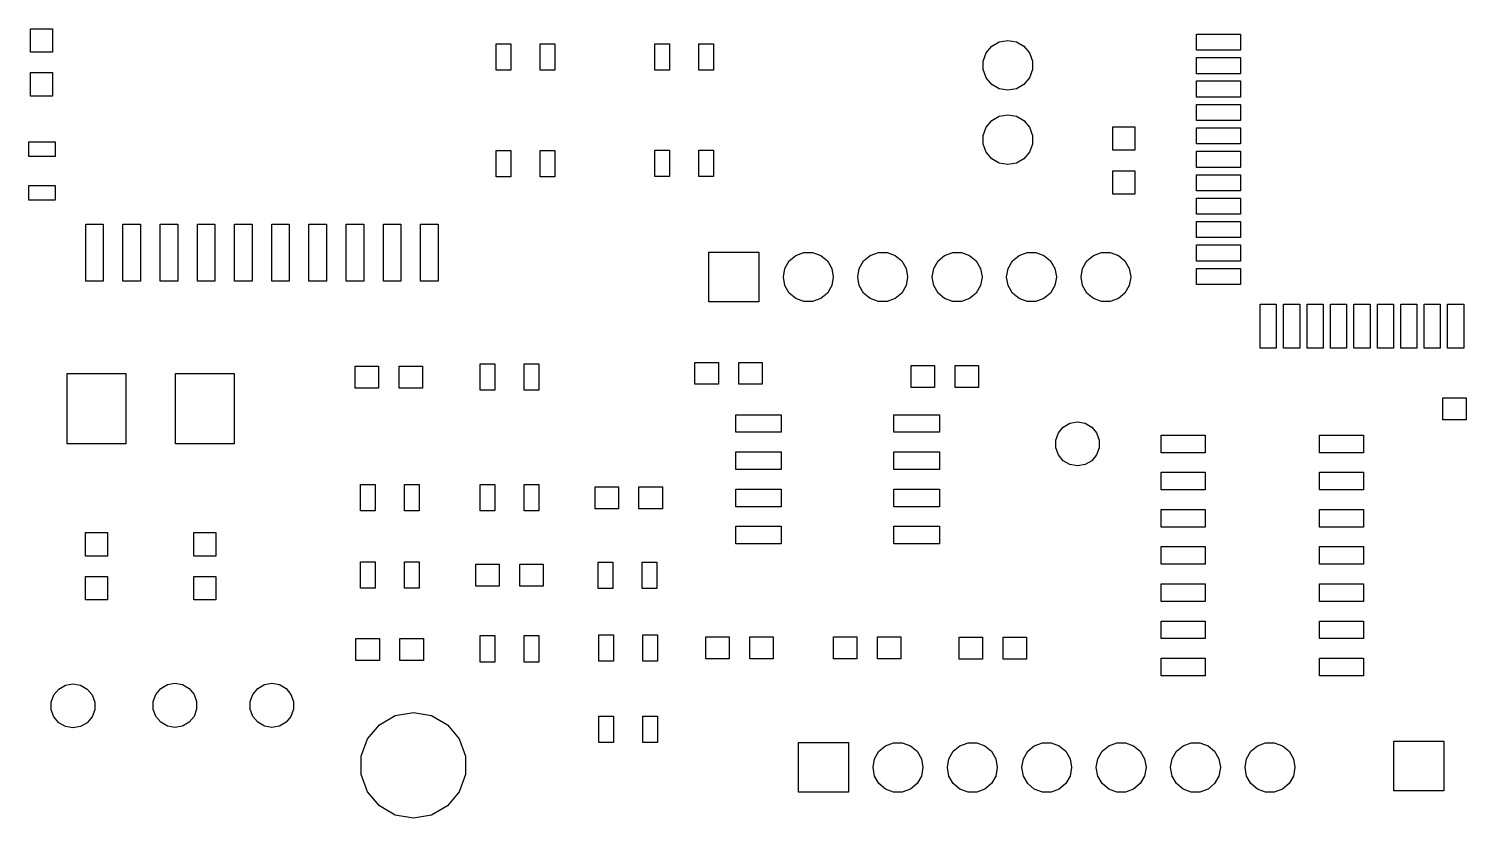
# Model space of a CAD drawing. Extents: x 91.5 to 189.2, y -112.8 to -61.
# Drawn here: x 91.75 to 140.82, y -112.83 to -85.86 of the extents above; entities that cross this region are included whole.
import ezdxf

# ---------------------------------------------------------------- set-up
doc = ezdxf.new("R2010")
doc.units = 0
doc.header["$MEASUREMENT"] = 0
doc.layers.add('BLACK', color=7, linetype='CONTINUOUS')

msp = doc.modelspace()

# ---------------------------------------------------------------- linework, layer by layer
at = {"layer": 'Black'}
for p, q in [((91.815, -86.66), (91.815, -85.86)), ((91.815, -85.86), (92.565, -85.86)), ((92.565, -85.86), (92.565, -86.66)), ((124.62, -86.4589), (124.876, -86.3113)), ((124.876, -86.3113), (125.167, -86.26)), ((125.167, -86.26), (125.173, -86.26)), ((125.173, -86.26), (125.464, -86.3113)), ((125.464, -86.3113), (125.72, -86.4589)), ((131.61, -86.595), (131.61, -86.045)), ((131.61, -86.045), (133.11, -86.045)), ((133.11, -86.045), (133.11, -86.595)), ((92.565, -86.66), (91.815, -86.66)), ((107.71, -87.28), (107.71, -86.38)), ((107.71, -86.38), (108.21, -86.38)), ((108.21, -86.38), (108.21, -87.28)), ((109.21, -87.28), (109.21, -86.38)), ((109.21, -86.38), (109.71, -86.38)), ((109.71, -86.38), (109.71, -87.28)), ((113.12, -87.28), (113.12, -86.38)), ((113.12, -86.38), (113.62, -86.38)), ((113.62, -86.38), (113.62, -87.28)), ((114.62, -87.28), (114.62, -86.38)), ((114.62, -86.38), (115.12, -86.38)), ((115.12, -86.38), (115.12, -87.28)), ((124.33, -86.9624), (124.431, -86.685)), ((124.431, -86.685), (124.62, -86.4589)), ((125.72, -86.4589), (125.909, -86.685)), ((125.909, -86.685), (126.01, -86.9624)), ((133.11, -86.595), (131.61, -86.595)), ((131.61, -87.395), (131.61, -86.845)), ((131.61, -86.845), (133.11, -86.845)), ((133.11, -86.845), (133.11, -87.395)), ((108.21, -87.28), (107.71, -87.28)), ((109.71, -87.28), (109.21, -87.28)), ((113.62, -87.28), (113.12, -87.28)), ((115.12, -87.28), (114.62, -87.28)), ((124.33, -87.2576), (124.33, -86.9624)), ((124.431, -87.535), (124.33, -87.2576)), ((126.01, -87.2576), (125.909, -87.535)), ((126.01, -86.9624), (126.01, -87.2576)), ((91.815, -88.16), (91.815, -87.36)), ((91.815, -87.36), (92.565, -87.36)), ((92.565, -87.36), (92.565, -88.16)), ((124.62, -87.7611), (124.431, -87.535)), ((124.876, -87.9087), (124.62, -87.7611)), ((125.72, -87.7611), (125.464, -87.9087)), ((125.909, -87.535), (125.72, -87.7611)), ((133.11, -87.395), (131.61, -87.395)), ((131.61, -88.195), (131.61, -87.645)), ((131.61, -87.645), (133.11, -87.645)), ((133.11, -87.645), (133.11, -88.195)), ((92.565, -88.16), (91.815, -88.16)), ((125.167, -87.96), (124.876, -87.9087)), ((125.173, -87.96), (125.167, -87.96)), ((125.464, -87.9087), (125.173, -87.96)), ((133.11, -88.195), (131.61, -88.195)), ((124.876, -88.8513), (125.167, -88.8)), ((125.167, -88.8), (125.173, -88.8)), ((125.173, -88.8), (125.464, -88.8513)), ((131.61, -88.995), (131.61, -88.445)), ((131.61, -88.445), (133.11, -88.445)), ((133.11, -88.445), (133.11, -88.995)), ((124.33, -89.5024), (124.431, -89.225)), ((124.431, -89.225), (124.62, -88.9989)), ((124.62, -88.9989), (124.876, -88.8513)), ((125.464, -88.8513), (125.72, -88.9989)), ((125.72, -88.9989), (125.909, -89.225)), ((125.909, -89.225), (126.01, -89.5024)), ((128.755, -90.01), (128.755, -89.21)), ((128.755, -89.21), (129.505, -89.21)), ((129.505, -89.21), (129.505, -90.01)), ((133.11, -88.995), (131.61, -88.995)), ((131.61, -89.795), (131.61, -89.245)), ((131.61, -89.245), (133.11, -89.245)), ((133.11, -89.245), (133.11, -89.795)), ((91.75, -90.22), (91.75, -89.72)), ((91.75, -89.72), (92.65, -89.72)), ((92.65, -89.72), (92.65, -90.22)), ((124.33, -89.7976), (124.33, -89.5024)), ((124.431, -90.075), (124.33, -89.7976)), ((126.01, -89.7976), (125.909, -90.075)), ((126.01, -89.5024), (126.01, -89.7976)), ((133.11, -89.795), (131.61, -89.795)), ((92.65, -90.22), (91.75, -90.22)), ((107.71, -90.92), (107.71, -90.02)), ((107.71, -90.02), (108.21, -90.02)), ((108.21, -90.02), (108.21, -90.92)), ((109.21, -90.92), (109.21, -90.02)), ((109.21, -90.02), (109.71, -90.02)), ((109.71, -90.02), (109.71, -90.92)), ((113.12, -90.91), (113.12, -90.01)), ((113.12, -90.01), (113.62, -90.01)), ((113.62, -90.01), (113.62, -90.91)), ((114.62, -90.91), (114.62, -90.01)), ((114.62, -90.01), (115.12, -90.01)), ((115.12, -90.01), (115.12, -90.91)), ((124.62, -90.3011), (124.431, -90.075)), ((125.909, -90.075), (125.72, -90.3011)), ((129.505, -90.01), (128.755, -90.01)), ((131.61, -90.595), (131.61, -90.045)), ((131.61, -90.045), (133.11, -90.045)), ((133.11, -90.045), (133.11, -90.595)), ((124.876, -90.4487), (124.62, -90.3011)), ((125.167, -90.5), (124.876, -90.4487)), ((125.173, -90.5), (125.167, -90.5)), ((125.464, -90.4487), (125.173, -90.5)), ((125.72, -90.3011), (125.464, -90.4487)), ((128.755, -91.51), (128.755, -90.71)), ((128.755, -90.71), (129.505, -90.71)), ((129.505, -90.71), (129.505, -91.51)), ((133.11, -90.595), (131.61, -90.595)), ((91.75, -91.72), (91.75, -91.22)), ((91.75, -91.22), (92.65, -91.22)), ((92.65, -91.22), (92.65, -91.72)), ((108.21, -90.92), (107.71, -90.92)), ((109.71, -90.92), (109.21, -90.92)), ((113.62, -90.91), (113.12, -90.91)), ((115.12, -90.91), (114.62, -90.91)), ((131.61, -91.395), (131.61, -90.845)), ((131.61, -90.845), (133.11, -90.845)), ((133.11, -90.845), (133.11, -91.395)), ((92.65, -91.72), (91.75, -91.72)), ((129.505, -91.51), (128.755, -91.51)), ((133.11, -91.395), (131.61, -91.395)), ((131.61, -92.195), (131.61, -91.645)), ((131.61, -91.645), (133.11, -91.645)), ((133.11, -91.645), (133.11, -92.195)), ((133.11, -92.195), (131.61, -92.195)), ((93.695, -94.485), (93.695, -92.535)), ((93.695, -92.535), (94.295, -92.535)), ((94.295, -92.535), (94.295, -94.485)), ((94.965, -94.485), (94.965, -92.535)), ((94.965, -92.535), (95.565, -92.535)), ((95.565, -92.535), (95.565, -94.485)), ((96.235, -94.485), (96.235, -92.535)), ((96.235, -92.535), (96.835, -92.535)), ((96.835, -92.535), (96.835, -94.485)), ((97.505, -94.485), (97.505, -92.535)), ((97.505, -92.535), (98.105, -92.535)), ((98.105, -92.535), (98.105, -94.485)), ((98.775, -94.485), (98.775, -92.535)), ((98.775, -92.535), (99.375, -92.535)), ((99.375, -92.535), (99.375, -94.485)), ((100.045, -94.485), (100.045, -92.535)), ((100.045, -92.535), (100.645, -92.535)), ((100.645, -92.535), (100.645, -94.485)), ((101.315, -94.485), (101.315, -92.535)), ((101.315, -92.535), (101.915, -92.535)), ((101.915, -92.535), (101.915, -94.485)), ((102.585, -94.485), (102.585, -92.535)), ((102.585, -92.535), (103.185, -92.535)), ((103.185, -92.535), (103.185, -94.485)), ((103.855, -94.485), (103.855, -92.535)), ((103.855, -92.535), (104.455, -92.535)), ((104.455, -92.535), (104.455, -94.485)), ((105.125, -94.485), (105.125, -92.535)), ((105.125, -92.535), (105.725, -92.535)), ((105.725, -92.535), (105.725, -94.485)), ((131.61, -92.995), (131.61, -92.445)), ((131.61, -92.445), (133.11, -92.445)), ((133.11, -92.445), (133.11, -92.995)), ((133.11, -92.995), (131.61, -92.995)), ((114.97, -95.19), (114.97, -93.49)), ((114.97, -93.49), (116.67, -93.49)), ((116.67, -93.49), (116.67, -95.19)), ((117.709, -93.7904), (117.935, -93.6006)), ((117.935, -93.6006), (118.212, -93.4997)), ((118.212, -93.4997), (118.508, -93.4997)), ((118.508, -93.4997), (118.785, -93.6006)), ((118.785, -93.6006), (119.011, -93.7904)), ((120.249, -93.7904), (120.475, -93.6006)), ((120.475, -93.6006), (120.752, -93.4997)), ((120.752, -93.4997), (121.048, -93.4997)), ((121.048, -93.4997), (121.325, -93.6006)), ((121.325, -93.6006), (121.551, -93.7904)), ((122.789, -93.7904), (123.015, -93.6006)), ((123.015, -93.6006), (123.292, -93.4997)), ((123.292, -93.4997), (123.588, -93.4997)), ((123.588, -93.4997), (123.865, -93.6006)), ((123.865, -93.6006), (124.091, -93.7904)), ((125.329, -93.7904), (125.555, -93.6006)), ((125.555, -93.6006), (125.832, -93.4997)), ((125.832, -93.4997), (126.128, -93.4997)), ((126.128, -93.4997), (126.405, -93.6006)), ((126.405, -93.6006), (126.631, -93.7904)), ((127.869, -93.7904), (128.095, -93.6006)), ((128.095, -93.6006), (128.372, -93.4997)), ((128.372, -93.4997), (128.668, -93.4997)), ((128.668, -93.4997), (128.945, -93.6006)), ((128.945, -93.6006), (129.171, -93.7904)), ((131.61, -93.795), (131.61, -93.245)), ((131.61, -93.245), (133.11, -93.245)), ((133.11, -93.245), (133.11, -93.795)), ((117.51, -94.3368), (117.561, -94.046)), ((117.561, -94.046), (117.709, -93.7904)), ((119.011, -93.7904), (119.159, -94.046)), ((119.159, -94.046), (119.21, -94.3368)), ((120.05, -94.3368), (120.101, -94.046)), ((120.101, -94.046), (120.249, -93.7904)), ((121.551, -93.7904), (121.699, -94.046)), ((121.699, -94.046), (121.75, -94.3368)), ((122.59, -94.3368), (122.641, -94.046)), ((122.641, -94.046), (122.789, -93.7904)), ((124.091, -93.7904), (124.239, -94.046)), ((124.239, -94.046), (124.29, -94.3368)), ((125.13, -94.3368), (125.181, -94.046)), ((125.181, -94.046), (125.329, -93.7904)), ((126.631, -93.7904), (126.779, -94.046)), ((126.779, -94.046), (126.83, -94.3368)), ((127.67, -94.3368), (127.721, -94.046)), ((127.721, -94.046), (127.869, -93.7904)), ((129.171, -93.7904), (129.319, -94.046)), ((129.319, -94.046), (129.37, -94.3368)), ((133.11, -93.795), (131.61, -93.795)), ((131.61, -94.595), (131.61, -94.045)), ((131.61, -94.045), (133.11, -94.045)), ((133.11, -94.045), (133.11, -94.595)), ((94.295, -94.485), (93.695, -94.485)), ((95.565, -94.485), (94.965, -94.485)), ((96.835, -94.485), (96.235, -94.485)), ((98.105, -94.485), (97.505, -94.485)), ((99.375, -94.485), (98.775, -94.485)), ((100.645, -94.485), (100.045, -94.485)), ((101.915, -94.485), (101.315, -94.485)), ((103.185, -94.485), (102.585, -94.485)), ((104.455, -94.485), (103.855, -94.485)), ((105.725, -94.485), (105.125, -94.485)), ((117.51, -94.3432), (117.51, -94.3368)), ((117.561, -94.634), (117.51, -94.3432)), ((117.709, -94.8896), (117.561, -94.634)), ((119.159, -94.634), (119.011, -94.8896)), ((119.21, -94.3432), (119.159, -94.634)), ((119.21, -94.3368), (119.21, -94.3432)), ((120.05, -94.3432), (120.05, -94.3368)), ((120.101, -94.634), (120.05, -94.3432)), ((120.249, -94.8896), (120.101, -94.634)), ((121.699, -94.634), (121.551, -94.8896)), ((121.75, -94.3432), (121.699, -94.634)), ((121.75, -94.3368), (121.75, -94.3432)), ((122.59, -94.3432), (122.59, -94.3368)), ((122.641, -94.634), (122.59, -94.3432)), ((122.789, -94.8896), (122.641, -94.634)), ((124.239, -94.634), (124.091, -94.8896)), ((124.29, -94.3432), (124.239, -94.634)), ((124.29, -94.3368), (124.29, -94.3432)), ((125.13, -94.3432), (125.13, -94.3368)), ((125.181, -94.634), (125.13, -94.3432)), ((125.329, -94.8896), (125.181, -94.634)), ((126.779, -94.634), (126.631, -94.8896)), ((126.83, -94.3432), (126.779, -94.634)), ((126.83, -94.3368), (126.83, -94.3432)), ((127.67, -94.3432), (127.67, -94.3368)), ((127.721, -94.634), (127.67, -94.3432)), ((127.869, -94.8896), (127.721, -94.634)), ((129.319, -94.634), (129.171, -94.8896)), ((129.37, -94.3432), (129.319, -94.634)), ((129.37, -94.3368), (129.37, -94.3432)), ((133.11, -94.595), (131.61, -94.595)), ((116.67, -95.19), (114.97, -95.19)), ((117.935, -95.0794), (117.709, -94.8896)), ((118.212, -95.1803), (117.935, -95.0794)), ((118.508, -95.1803), (118.212, -95.1803)), ((118.785, -95.0794), (118.508, -95.1803)), ((119.011, -94.8896), (118.785, -95.0794)), ((120.475, -95.0794), (120.249, -94.8896)), ((120.752, -95.1803), (120.475, -95.0794)), ((121.048, -95.1803), (120.752, -95.1803)), ((121.325, -95.0794), (121.048, -95.1803)), ((121.551, -94.8896), (121.325, -95.0794)), ((123.015, -95.0794), (122.789, -94.8896)), ((123.292, -95.1803), (123.015, -95.0794)), ((123.588, -95.1803), (123.292, -95.1803)), ((123.865, -95.0794), (123.588, -95.1803)), ((124.091, -94.8896), (123.865, -95.0794)), ((125.555, -95.0794), (125.329, -94.8896)), ((125.832, -95.1803), (125.555, -95.0794)), ((126.128, -95.1803), (125.832, -95.1803)), ((126.405, -95.0794), (126.128, -95.1803)), ((126.631, -94.8896), (126.405, -95.0794)), ((128.095, -95.0794), (127.869, -94.8896)), ((128.372, -95.1803), (128.095, -95.0794)), ((128.668, -95.1803), (128.372, -95.1803)), ((128.945, -95.0794), (128.668, -95.1803)), ((129.171, -94.8896), (128.945, -95.0794)), ((133.785, -96.77), (133.785, -95.27)), ((133.785, -95.27), (134.335, -95.27)), ((134.335, -95.27), (134.335, -96.77)), ((134.585, -96.77), (134.585, -95.27)), ((134.585, -95.27), (135.135, -95.27)), ((135.135, -95.27), (135.135, -96.77)), ((135.385, -96.77), (135.385, -95.27)), ((135.385, -95.27), (135.935, -95.27)), ((135.935, -95.27), (135.935, -96.77)), ((136.185, -96.77), (136.185, -95.27)), ((136.185, -95.27), (136.735, -95.27)), ((136.735, -95.27), (136.735, -96.77)), ((136.985, -96.77), (136.985, -95.27)), ((136.985, -95.27), (137.535, -95.27)), ((137.535, -95.27), (137.535, -96.77)), ((137.785, -96.77), (137.785, -95.27)), ((137.785, -95.27), (138.335, -95.27)), ((138.335, -95.27), (138.335, -96.77)), ((138.585, -96.77), (138.585, -95.27)), ((138.585, -95.27), (139.135, -95.27)), ((139.135, -95.27), (139.135, -96.77)), ((139.385, -96.77), (139.385, -95.27)), ((139.385, -95.27), (139.935, -95.27)), ((139.935, -95.27), (139.935, -96.77)), ((140.185, -96.77), (140.185, -95.27)), ((140.185, -95.27), (140.735, -95.27)), ((140.735, -95.27), (140.735, -96.77)), ((134.335, -96.77), (133.785, -96.77)), ((135.135, -96.77), (134.585, -96.77)), ((135.935, -96.77), (135.385, -96.77)), ((136.735, -96.77), (136.185, -96.77)), ((137.535, -96.77), (136.985, -96.77)), ((138.335, -96.77), (137.785, -96.77)), ((139.135, -96.77), (138.585, -96.77)), ((139.935, -96.77), (139.385, -96.77)), ((140.735, -96.77), (140.185, -96.77)), ((93.06, -100.04), (93.06, -97.64)), ((93.06, -97.64), (95.06, -97.64)), ((95.06, -97.64), (95.06, -100.04)), ((96.76, -100.04), (96.76, -97.64)), ((96.76, -97.64), (98.76, -97.64)), ((98.76, -97.64), (98.76, -100.04)), ((102.89, -98.135), (102.89, -97.385)), ((102.89, -97.385), (103.69, -97.385)), ((103.69, -97.385), (103.69, -98.135)), ((104.39, -98.135), (104.39, -97.385)), ((104.39, -97.385), (105.19, -97.385)), ((105.19, -97.385), (105.19, -98.135)), ((107.16, -98.21), (107.16, -97.31)), ((107.16, -97.31), (107.66, -97.31)), ((107.66, -97.31), (107.66, -98.21)), ((108.66, -98.21), (108.66, -97.31)), ((108.66, -97.31), (109.16, -97.31)), ((109.16, -97.31), (109.16, -98.21)), ((114.49, -98.005), (114.49, -97.255)), ((114.49, -97.255), (115.29, -97.255)), ((115.29, -97.255), (115.29, -98.005)), ((115.99, -98.005), (115.99, -97.255)), ((115.99, -97.255), (116.79, -97.255)), ((116.79, -97.255), (116.79, -98.005)), ((121.87, -98.115), (121.87, -97.365)), ((121.87, -97.365), (122.67, -97.365)), ((122.67, -97.365), (122.67, -98.115)), ((123.37, -98.115), (123.37, -97.365)), ((123.37, -97.365), (124.17, -97.365)), ((124.17, -97.365), (124.17, -98.115)), ((103.69, -98.135), (102.89, -98.135)), ((105.19, -98.135), (104.39, -98.135)), ((115.29, -98.005), (114.49, -98.005)), ((116.79, -98.005), (115.99, -98.005)), ((122.67, -98.115), (121.87, -98.115)), ((124.17, -98.115), (123.37, -98.115)), ((107.66, -98.21), (107.16, -98.21)), ((109.16, -98.21), (108.66, -98.21)), ((140.02, -99.215), (140.02, -98.465)), ((140.02, -98.465), (140.82, -98.465)), ((140.82, -98.465), (140.82, -99.215)), ((115.885, -99.645), (115.885, -99.045)), ((115.885, -99.045), (117.435, -99.045)), ((117.435, -99.045), (117.435, -99.645)), ((121.285, -99.645), (121.285, -99.045)), ((121.285, -99.045), (122.835, -99.045)), ((122.835, -99.045), (122.835, -99.645)), ((126.898, -99.6636), (127.066, -99.4633)), ((127.066, -99.4633), (127.293, -99.3325)), ((127.293, -99.3325), (127.55, -99.2871)), ((127.55, -99.2871), (127.807, -99.3325)), ((127.807, -99.3325), (128.034, -99.4633)), ((128.034, -99.4633), (128.202, -99.6636)), ((140.82, -99.215), (140.02, -99.215)), ((95.06, -100.04), (93.06, -100.04)), ((98.76, -100.04), (96.76, -100.04)), ((117.435, -99.645), (115.885, -99.645)), ((122.835, -99.645), (121.285, -99.645)), ((126.809, -99.9093), (126.898, -99.6636)), ((126.809, -100.171), (126.809, -99.9093)), ((128.202, -99.6636), (128.291, -99.9093)), ((128.291, -99.9093), (128.291, -100.171)), ((130.41, -100.34), (130.41, -99.74)), ((130.41, -99.74), (131.91, -99.74)), ((131.91, -99.74), (131.91, -100.34)), ((135.81, -100.34), (135.81, -99.74)), ((135.81, -99.74), (137.31, -99.74)), ((137.31, -99.74), (137.31, -100.34)), ((115.885, -100.915), (115.885, -100.315)), ((115.885, -100.315), (117.435, -100.315)), ((117.435, -100.315), (117.435, -100.915)), ((121.285, -100.915), (121.285, -100.315)), ((121.285, -100.315), (122.835, -100.315)), ((122.835, -100.315), (122.835, -100.915)), ((126.898, -100.416), (126.809, -100.171)), ((127.066, -100.617), (126.898, -100.416)), ((128.202, -100.416), (128.034, -100.617)), ((128.291, -100.171), (128.202, -100.416)), ((131.91, -100.34), (130.41, -100.34)), ((137.31, -100.34), (135.81, -100.34)), ((117.435, -100.915), (115.885, -100.915)), ((122.835, -100.915), (121.285, -100.915)), ((127.293, -100.747), (127.066, -100.617)), ((127.55, -100.793), (127.293, -100.747)), ((127.807, -100.747), (127.55, -100.793)), ((128.034, -100.617), (127.807, -100.747)), ((130.41, -101.61), (130.41, -101.01)), ((130.41, -101.01), (131.91, -101.01)), ((131.91, -101.01), (131.91, -101.61)), ((135.81, -101.61), (135.81, -101.01)), ((135.81, -101.01), (137.31, -101.01)), ((137.31, -101.01), (137.31, -101.61)), ((103.08, -102.33), (103.08, -101.43)), ((103.08, -101.43), (103.58, -101.43)), ((103.58, -101.43), (103.58, -102.33)), ((104.58, -102.33), (104.58, -101.43)), ((104.58, -101.43), (105.08, -101.43)), ((105.08, -101.43), (105.08, -102.33)), ((107.16, -102.33), (107.16, -101.43)), ((107.16, -101.43), (107.66, -101.43)), ((107.66, -101.43), (107.66, -102.33)), ((108.66, -102.33), (108.66, -101.43)), ((108.66, -101.43), (109.16, -101.43)), ((109.16, -101.43), (109.16, -102.33)), ((111.08, -102.255), (111.08, -101.505)), ((111.08, -101.505), (111.88, -101.505)), ((111.88, -101.505), (111.88, -102.255)), ((112.58, -102.255), (112.58, -101.505)), ((112.58, -101.505), (113.38, -101.505)), ((113.38, -101.505), (113.38, -102.255)), ((115.885, -102.185), (115.885, -101.585)), ((115.885, -101.585), (117.435, -101.585)), ((117.435, -101.585), (117.435, -102.185)), ((121.285, -102.185), (121.285, -101.585)), ((121.285, -101.585), (122.835, -101.585)), ((122.835, -101.585), (122.835, -102.185)), ((131.91, -101.61), (130.41, -101.61)), ((137.31, -101.61), (135.81, -101.61)), ((103.58, -102.33), (103.08, -102.33)), ((105.08, -102.33), (104.58, -102.33)), ((107.66, -102.33), (107.16, -102.33)), ((109.16, -102.33), (108.66, -102.33)), ((111.88, -102.255), (111.08, -102.255)), ((113.38, -102.255), (112.58, -102.255)), ((117.435, -102.185), (115.885, -102.185)), ((122.835, -102.185), (121.285, -102.185)), ((130.41, -102.88), (130.41, -102.28)), ((130.41, -102.28), (131.91, -102.28)), ((131.91, -102.28), (131.91, -102.88)), ((135.81, -102.88), (135.81, -102.28)), ((135.81, -102.28), (137.31, -102.28)), ((137.31, -102.28), (137.31, -102.88)), ((115.885, -103.455), (115.885, -102.855)), ((115.885, -102.855), (117.435, -102.855)), ((117.435, -102.855), (117.435, -103.455)), ((121.285, -103.455), (121.285, -102.855)), ((121.285, -102.855), (122.835, -102.855)), ((122.835, -102.855), (122.835, -103.455)), ((131.91, -102.88), (130.41, -102.88)), ((137.31, -102.88), (135.81, -102.88)), ((93.685, -103.87), (93.685, -103.07)), ((93.685, -103.07), (94.435, -103.07)), ((94.435, -103.07), (94.435, -103.87)), ((97.385, -103.87), (97.385, -103.07)), ((97.385, -103.07), (98.135, -103.07)), ((98.135, -103.07), (98.135, -103.87)), ((117.435, -103.455), (115.885, -103.455)), ((122.835, -103.455), (121.285, -103.455)), ((94.435, -103.87), (93.685, -103.87)), ((98.135, -103.87), (97.385, -103.87)), ((130.41, -104.15), (130.41, -103.55)), ((130.41, -103.55), (131.91, -103.55)), ((131.91, -103.55), (131.91, -104.15)), ((135.81, -104.15), (135.81, -103.55)), ((135.81, -103.55), (137.31, -103.55)), ((137.31, -103.55), (137.31, -104.15)), ((103.08, -104.97), (103.08, -104.07)), ((103.08, -104.07), (103.58, -104.07)), ((103.58, -104.07), (103.58, -104.97)), ((104.58, -104.97), (104.58, -104.07)), ((104.58, -104.07), (105.08, -104.07)), ((105.08, -104.07), (105.08, -104.97)), ((107.01, -104.895), (107.01, -104.145)), ((107.01, -104.145), (107.81, -104.145)), ((107.81, -104.145), (107.81, -104.895)), ((108.51, -104.895), (108.51, -104.145)), ((108.51, -104.145), (109.31, -104.145)), ((109.31, -104.145), (109.31, -104.895)), ((111.19, -104.98), (111.19, -104.08)), ((111.19, -104.08), (111.69, -104.08)), ((111.69, -104.08), (111.69, -104.98)), ((112.69, -104.98), (112.69, -104.08)), ((112.69, -104.08), (113.19, -104.08)), ((113.19, -104.08), (113.19, -104.98)), ((131.91, -104.15), (130.41, -104.15)), ((137.31, -104.15), (135.81, -104.15)), ((93.685, -105.37), (93.685, -104.57)), ((93.685, -104.57), (94.435, -104.57)), ((94.435, -104.57), (94.435, -105.37)), ((97.385, -105.37), (97.385, -104.57)), ((97.385, -104.57), (98.135, -104.57)), ((98.135, -104.57), (98.135, -105.37)), ((103.58, -104.97), (103.08, -104.97)), ((105.08, -104.97), (104.58, -104.97)), ((107.81, -104.895), (107.01, -104.895)), ((109.31, -104.895), (108.51, -104.895)), ((111.69, -104.98), (111.19, -104.98)), ((113.19, -104.98), (112.69, -104.98)), ((130.41, -105.42), (130.41, -104.82)), ((130.41, -104.82), (131.91, -104.82)), ((131.91, -104.82), (131.91, -105.42)), ((135.81, -105.42), (135.81, -104.82)), ((135.81, -104.82), (137.31, -104.82)), ((137.31, -104.82), (137.31, -105.42)), ((94.435, -105.37), (93.685, -105.37)), ((98.135, -105.37), (97.385, -105.37)), ((131.91, -105.42), (130.41, -105.42)), ((137.31, -105.42), (135.81, -105.42)), ((130.41, -106.69), (130.41, -106.09)), ((130.41, -106.09), (131.91, -106.09)), ((131.91, -106.09), (131.91, -106.69)), ((135.81, -106.69), (135.81, -106.09)), ((135.81, -106.09), (137.31, -106.09)), ((137.31, -106.09), (137.31, -106.69)), ((102.92, -107.435), (102.92, -106.685)), ((102.92, -106.685), (103.72, -106.685)), ((103.72, -106.685), (103.72, -107.435)), ((104.42, -107.435), (104.42, -106.685)), ((104.42, -106.685), (105.22, -106.685)), ((105.22, -106.685), (105.22, -107.435)), ((107.16, -107.49), (107.16, -106.59)), ((107.16, -106.59), (107.66, -106.59)), ((107.66, -106.59), (107.66, -107.49)), ((108.66, -107.49), (108.66, -106.59)), ((108.66, -106.59), (109.16, -106.59)), ((109.16, -106.59), (109.16, -107.49)), ((111.21, -107.46), (111.21, -106.56)), ((111.21, -106.56), (111.71, -106.56)), ((111.71, -106.56), (111.71, -107.46)), ((112.71, -107.46), (112.71, -106.56)), ((112.71, -106.56), (113.21, -106.56)), ((113.21, -106.56), (113.21, -107.46)), ((114.86, -107.385), (114.86, -106.635)), ((114.86, -106.635), (115.66, -106.635)), ((115.66, -106.635), (115.66, -107.385)), ((116.36, -107.385), (116.36, -106.635)), ((116.36, -106.635), (117.16, -106.635)), ((117.16, -106.635), (117.16, -107.385)), ((119.22, -107.385), (119.22, -106.635)), ((119.22, -106.635), (120.02, -106.635)), ((120.02, -106.635), (120.02, -107.385)), ((120.72, -107.385), (120.72, -106.635)), ((120.72, -106.635), (121.52, -106.635)), ((121.52, -106.635), (121.52, -107.385)), ((123.51, -107.395), (123.51, -106.645)), ((123.51, -106.645), (124.31, -106.645)), ((124.31, -106.645), (124.31, -107.395)), ((125.01, -107.395), (125.01, -106.645)), ((125.01, -106.645), (125.81, -106.645)), ((125.81, -106.645), (125.81, -107.395)), ((131.91, -106.69), (130.41, -106.69)), ((137.31, -106.69), (135.81, -106.69)), ((103.72, -107.435), (102.92, -107.435)), ((105.22, -107.435), (104.42, -107.435)), ((111.71, -107.46), (111.21, -107.46)), ((113.21, -107.46), (112.71, -107.46)), ((115.66, -107.385), (114.86, -107.385)), ((117.16, -107.385), (116.36, -107.385)), ((120.02, -107.385), (119.22, -107.385)), ((121.52, -107.385), (120.72, -107.385)), ((124.31, -107.395), (123.51, -107.395)), ((125.81, -107.395), (125.01, -107.395)), ((130.41, -107.96), (130.41, -107.36)), ((130.41, -107.36), (131.91, -107.36)), ((131.91, -107.36), (131.91, -107.96)), ((135.81, -107.96), (135.81, -107.36)), ((135.81, -107.36), (137.31, -107.36)), ((137.31, -107.36), (137.31, -107.96)), ((107.66, -107.49), (107.16, -107.49)), ((109.16, -107.49), (108.66, -107.49)), ((92.608, -108.614), (92.7761, -108.413)), ((92.7761, -108.413), (93.0025, -108.283)), ((93.0025, -108.283), (93.26, -108.237)), ((93.26, -108.237), (93.5175, -108.283)), ((93.5175, -108.283), (93.7439, -108.413)), ((93.7439, -108.413), (93.912, -108.614)), ((96.088, -108.594), (96.2561, -108.393)), ((96.2561, -108.393), (96.4825, -108.263)), ((96.4825, -108.263), (96.74, -108.217)), ((96.74, -108.217), (96.9975, -108.263)), ((96.9975, -108.263), (97.2239, -108.393)), ((97.2239, -108.393), (97.392, -108.594)), ((99.398, -108.594), (99.5661, -108.393)), ((99.5661, -108.393), (99.7925, -108.263)), ((99.7925, -108.263), (100.05, -108.217)), ((100.05, -108.217), (100.307, -108.263)), ((100.307, -108.263), (100.534, -108.393)), ((100.534, -108.393), (100.702, -108.594)), ((131.91, -107.96), (130.41, -107.96)), ((137.31, -107.96), (135.81, -107.96)), ((92.5186, -108.859), (92.608, -108.614)), ((92.5186, -109.121), (92.5186, -108.859)), ((93.912, -108.614), (94.0014, -108.859)), ((94.0014, -108.859), (94.0014, -109.121)), ((95.9986, -108.839), (96.088, -108.594)), ((95.9986, -109.101), (95.9986, -108.839)), ((97.392, -108.594), (97.4814, -108.839)), ((97.4814, -108.839), (97.4814, -109.101)), ((99.3086, -108.839), (99.398, -108.594)), ((99.3086, -109.101), (99.3086, -108.839)), ((100.702, -108.594), (100.791, -108.839)), ((100.791, -108.839), (100.791, -109.101)), ((92.608, -109.366), (92.5186, -109.121)), ((92.7761, -109.567), (92.608, -109.366)), ((93.912, -109.366), (93.7439, -109.567)), ((94.0014, -109.121), (93.912, -109.366)), ((96.088, -109.346), (95.9986, -109.101)), ((96.2561, -109.547), (96.088, -109.346)), ((97.392, -109.346), (97.2239, -109.547)), ((97.4814, -109.101), (97.392, -109.346)), ((99.398, -109.346), (99.3086, -109.101)), ((99.5661, -109.547), (99.398, -109.346)), ((100.702, -109.346), (100.534, -109.547)), ((100.791, -109.101), (100.702, -109.346)), ((103.719, -109.636), (104.262, -109.322)), ((104.262, -109.322), (104.88, -109.213)), ((104.88, -109.213), (105.498, -109.322)), ((105.498, -109.322), (106.041, -109.636)), ((111.21, -110.24), (111.21, -109.34)), ((111.21, -109.34), (111.71, -109.34)), ((111.71, -109.34), (111.71, -110.24)), ((112.71, -110.24), (112.71, -109.34)), ((112.71, -109.34), (113.21, -109.34)), ((113.21, -109.34), (113.21, -110.24)), ((93.0025, -109.697), (92.7761, -109.567)), ((93.26, -109.743), (93.0025, -109.697)), ((93.5175, -109.697), (93.26, -109.743)), ((93.7439, -109.567), (93.5175, -109.697)), ((96.4825, -109.677), (96.2561, -109.547)), ((96.74, -109.723), (96.4825, -109.677)), ((96.9975, -109.677), (96.74, -109.723)), ((97.2239, -109.547), (96.9975, -109.677)), ((99.7925, -109.677), (99.5661, -109.547)), ((100.05, -109.723), (99.7925, -109.677)), ((100.307, -109.677), (100.05, -109.723)), ((100.534, -109.547), (100.307, -109.677)), ((103.315, -110.117), (103.719, -109.636)), ((106.041, -109.636), (106.445, -110.117)), ((103.101, -110.706), (103.315, -110.117)), ((106.445, -110.117), (106.659, -110.706)), ((111.71, -110.24), (111.21, -110.24)), ((113.21, -110.24), (112.71, -110.24)), ((118.03, -111.94), (118.03, -110.24)), ((118.03, -110.24), (119.73, -110.24)), ((119.73, -110.24), (119.73, -111.94)), ((120.769, -110.54), (120.995, -110.351)), ((120.995, -110.351), (121.272, -110.25)), ((121.272, -110.25), (121.568, -110.25)), ((121.568, -110.25), (121.845, -110.351)), ((121.845, -110.351), (122.071, -110.54)), ((123.309, -110.54), (123.535, -110.351)), ((123.535, -110.351), (123.812, -110.25)), ((123.812, -110.25), (124.108, -110.25)), ((124.108, -110.25), (124.385, -110.351)), ((124.385, -110.351), (124.611, -110.54)), ((125.849, -110.54), (126.075, -110.351)), ((126.075, -110.351), (126.352, -110.25)), ((126.352, -110.25), (126.648, -110.25)), ((126.648, -110.25), (126.925, -110.351)), ((126.925, -110.351), (127.151, -110.54)), ((128.389, -110.54), (128.615, -110.351)), ((128.615, -110.351), (128.892, -110.25)), ((128.892, -110.25), (129.188, -110.25)), ((129.188, -110.25), (129.465, -110.351)), ((129.465, -110.351), (129.691, -110.54)), ((130.929, -110.54), (131.155, -110.351)), ((131.155, -110.351), (131.432, -110.25)), ((131.432, -110.25), (131.728, -110.25)), ((131.728, -110.25), (132.005, -110.351)), ((132.005, -110.351), (132.231, -110.54)), ((133.469, -110.54), (133.695, -110.351)), ((133.695, -110.351), (133.972, -110.25)), ((133.972, -110.25), (134.268, -110.25)), ((134.268, -110.25), (134.545, -110.351)), ((134.545, -110.351), (134.771, -110.54)), ((138.35, -111.89), (138.35, -110.19)), ((138.35, -110.19), (140.05, -110.19)), ((140.05, -110.19), (140.05, -111.89)), ((103.101, -111.334), (103.101, -110.706)), ((106.659, -110.706), (106.659, -111.334)), ((120.57, -111.087), (120.621, -110.796)), ((120.621, -110.796), (120.769, -110.54)), ((122.071, -110.54), (122.219, -110.796)), ((122.219, -110.796), (122.27, -111.087)), ((123.11, -111.087), (123.161, -110.796)), ((123.161, -110.796), (123.309, -110.54)), ((124.611, -110.54), (124.759, -110.796)), ((124.759, -110.796), (124.81, -111.087)), ((125.65, -111.087), (125.701, -110.796)), ((125.701, -110.796), (125.849, -110.54)), ((127.151, -110.54), (127.299, -110.796)), ((127.299, -110.796), (127.35, -111.087)), ((128.19, -111.087), (128.241, -110.796)), ((128.241, -110.796), (128.389, -110.54)), ((129.691, -110.54), (129.839, -110.796)), ((129.839, -110.796), (129.89, -111.087)), ((130.73, -111.087), (130.781, -110.796)), ((130.781, -110.796), (130.929, -110.54)), ((132.231, -110.54), (132.379, -110.796)), ((132.379, -110.796), (132.43, -111.087)), ((133.27, -111.087), (133.321, -110.796)), ((133.321, -110.796), (133.469, -110.54)), ((134.771, -110.54), (134.919, -110.796)), ((134.919, -110.796), (134.97, -111.087)), ((103.315, -111.923), (103.101, -111.334)), ((106.659, -111.334), (106.445, -111.923)), ((120.57, -111.093), (120.57, -111.087)), ((120.621, -111.384), (120.57, -111.093)), ((120.769, -111.64), (120.621, -111.384)), ((122.219, -111.384), (122.071, -111.64)), ((122.27, -111.093), (122.219, -111.384)), ((122.27, -111.087), (122.27, -111.093)), ((123.11, -111.093), (123.11, -111.087)), ((123.161, -111.384), (123.11, -111.093)), ((123.309, -111.64), (123.161, -111.384)), ((124.759, -111.384), (124.611, -111.64)), ((124.81, -111.093), (124.759, -111.384)), ((124.81, -111.087), (124.81, -111.093)), ((125.65, -111.093), (125.65, -111.087)), ((125.701, -111.384), (125.65, -111.093)), ((125.849, -111.64), (125.701, -111.384)), ((127.299, -111.384), (127.151, -111.64)), ((127.35, -111.093), (127.299, -111.384)), ((127.35, -111.087), (127.35, -111.093)), ((128.19, -111.093), (128.19, -111.087)), ((128.241, -111.384), (128.19, -111.093)), ((128.389, -111.64), (128.241, -111.384)), ((129.839, -111.384), (129.691, -111.64)), ((129.89, -111.093), (129.839, -111.384)), ((129.89, -111.087), (129.89, -111.093)), ((130.73, -111.093), (130.73, -111.087)), ((130.781, -111.384), (130.73, -111.093)), ((130.929, -111.64), (130.781, -111.384)), ((132.379, -111.384), (132.231, -111.64)), ((132.43, -111.093), (132.379, -111.384)), ((132.43, -111.087), (132.43, -111.093)), ((133.27, -111.093), (133.27, -111.087)), ((133.321, -111.384), (133.27, -111.093)), ((133.469, -111.64), (133.321, -111.384)), ((134.919, -111.384), (134.771, -111.64)), ((134.97, -111.093), (134.919, -111.384)), ((134.97, -111.087), (134.97, -111.093)), ((120.995, -111.829), (120.769, -111.64)), ((121.272, -111.93), (120.995, -111.829)), ((121.845, -111.829), (121.568, -111.93)), ((122.071, -111.64), (121.845, -111.829)), ((123.535, -111.829), (123.309, -111.64)), ((123.812, -111.93), (123.535, -111.829)), ((124.385, -111.829), (124.108, -111.93)), ((124.611, -111.64), (124.385, -111.829)), ((126.075, -111.829), (125.849, -111.64)), ((126.352, -111.93), (126.075, -111.829)), ((126.925, -111.829), (126.648, -111.93)), ((127.151, -111.64), (126.925, -111.829)), ((128.615, -111.829), (128.389, -111.64)), ((128.892, -111.93), (128.615, -111.829)), ((129.465, -111.829), (129.188, -111.93)), ((129.691, -111.64), (129.465, -111.829)), ((131.155, -111.829), (130.929, -111.64)), ((131.432, -111.93), (131.155, -111.829)), ((132.005, -111.829), (131.728, -111.93)), ((132.231, -111.64), (132.005, -111.829)), ((133.695, -111.829), (133.469, -111.64)), ((133.972, -111.93), (133.695, -111.829)), ((134.545, -111.829), (134.268, -111.93)), ((134.771, -111.64), (134.545, -111.829)), ((103.719, -112.404), (103.315, -111.923)), ((106.445, -111.923), (106.041, -112.404)), ((119.73, -111.94), (118.03, -111.94)), ((121.568, -111.93), (121.272, -111.93)), ((124.108, -111.93), (123.812, -111.93)), ((126.648, -111.93), (126.352, -111.93)), ((129.188, -111.93), (128.892, -111.93)), ((131.728, -111.93), (131.432, -111.93)), ((134.268, -111.93), (133.972, -111.93)), ((140.05, -111.89), (138.35, -111.89)), ((104.262, -112.718), (103.719, -112.404)), ((104.88, -112.827), (104.262, -112.718)), ((105.498, -112.718), (104.88, -112.827)), ((106.041, -112.404), (105.498, -112.718))]:
    msp.add_line(p, q, dxfattribs=at)

doc.saveas('drawing.dxf')
